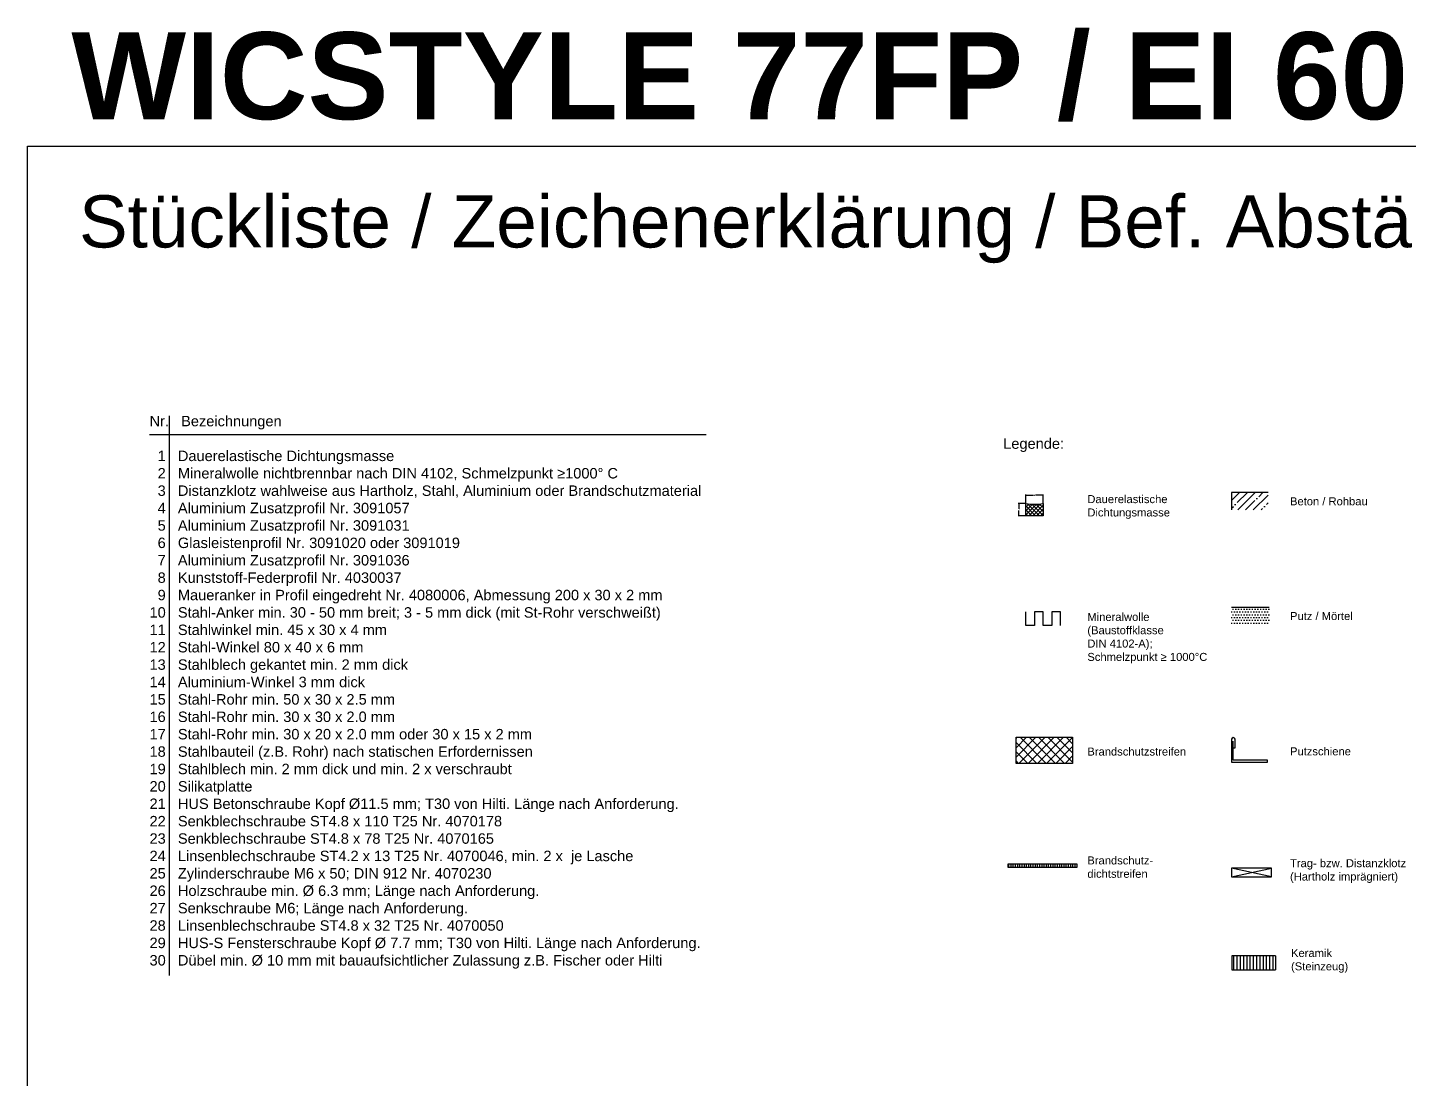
# Model space of a CAD drawing. Header units: millimetres. Extents: x -1821 to 14707, y -2864 to 1473.
# Drawn here: x 0 to 1589, y -1654 to -445 of the extents above; entities that cross this region are included whole.
import ezdxf

# ---------------------------------------------------------------- set-up
doc = ezdxf.new("R2010")
doc.units = ezdxf.units.MM
doc.linetypes.add('AUSGEZOGEN', pattern=[0])
for name, color, linetype in [('00TXT', 7, 'AUSGEZOGEN'), ('01TXT', 7, 'Continuous'), ('BOUND_EXT', 30, 'Continuous'), ('CONST25', 2, 'Continuous'), ('CONST35', 7, 'Continuous'), ('DICHT_PAR', 3, 'Continuous'), ('LLMASSE', 7, 'AUSGEZOGEN')]:
    doc.layers.add(name, color=color, linetype=linetype)
doc.styles.add('BEMSTIL', font='8SIMPLEX.SHX', dxfattribs={"width": 0.85})
doc.styles.add('HLVL00S00', font='swiss.ttf')
doc.styles.get("Standard").update_dxf_attribs({"font": 'isocp.shx'})
doc.styles.add('SWISS', font='swiss.ttf')
doc.styles.add('SWISSB', font='swissb.ttf')
doc.styles.add('SWISSL', font='swissl.ttf')
doc.dimstyles.new('BEM_DOC_2', dxfattribs={"dimscale": 0.5, "dimtxt": 3.4, "dimasz": 1.5, "dimexe": 1.5, "dimexo": 0.6, "dimgap": 1.5, "dimtad": 0, "dimlfac": 2, "dimdsep": 46, "dimtxsty": 'BEMSTIL', "dimblk": 'PUNKT', "dimcen": 0, "dimclrd": 3, "dimclre": 3, "dimclrt": 3, "dimadec": 0, "dimazin": 0, "dimtfac": 0.7, "dimtofl": 0, "dimtmove": 2, "dimatfit": 3, "dimldrblk": 'PUNKT', "dimfxl": 1, "dimtolj": 1, "dimarcsym": 0})

# ---------------------------------------------------------------- blocks, each defined once
blk = doc.blocks.new('PUNKT')
at = {"color": 0, "linetype": 'Continuous'}
blk.add_line((-0.5, 0), (-1, 0), dxfattribs=at)
at = {"color": 0, "linetype": 'Continuous', "const_width": 0.5}
blk.add_lwpolyline([(-0.25, 0, 1), (0.25, 0, 1)], format="xyb", close=True, dxfattribs=at)
blk = doc.blocks.new('*D185')
at = {"layer": 'Defpoints', "color": 0, "transparency": 16777216}
for p in [(1167.6, -982.3), (1147.6, -991.9), (1167.6, -991.9)]:
    blk.add_point(p, dxfattribs=at)
at = {"layer": 'LLMASSE', "color": 3, "lineweight": -2, "transparency": 16777216}
for p, q in [((1147.6, -991.6), (1147.6, -981.6)), ((1148.3, -982.3), (1156.5, -982.3)), ((1166.8, -982.3), (1158.7, -982.3)), ((1167.6, -991.6), (1167.6, -981.6))]:
    blk.add_line(p, q, dxfattribs=at)
at = {"layer": 'LLMASSE', "color": 3, "lineweight": -2, "transparency": 16777216, "xscale": 0.75, "yscale": 0.75, "zscale": 0.75, "rotation": 180}
blk.add_blockref('PUNKT', (1147.6, -982.3), dxfattribs=at)
at = {"layer": 'LLMASSE', "color": 3, "lineweight": -2, "transparency": 16777216, "xscale": 0.75, "yscale": 0.75, "zscale": 0.75}
blk.add_blockref('PUNKT', (1167.6, -982.3), dxfattribs=at)
at = {"layer": 'LLMASSE', "color": 3, "transparency": 16777216, "insert": (1157.6, -982.3), "char_height": 1.7, "attachment_point": 5}
blk.add_mtext('\\A1;b', dxfattribs=at)
blk = doc.blocks.new('*X161')
at = {"color": 0}
for p, q in [((17.8, 60.23), (23.47, 65.9)), ((17.8, 62.88), (20.82, 65.9)), ((17.8, 65.53), (18.17, 65.9)), ((23.8, 58.4), (17.8, 64.4)), ((18.63, 58.4), (26.13, 65.9)), ((26.45, 58.4), (18.95, 65.9)), ((21.28, 58.4), (28.78, 65.9)), ((29.1, 58.4), (21.6, 65.9)), ((23.93, 58.4), (31.43, 65.9)), ((31.76, 58.4), (24.26, 65.9)), ((26.58, 58.4), (34.05, 65.87)), ((34.05, 58.76), (26.91, 65.9)), ((34.05, 61.41), (29.56, 65.9)), ((34.05, 64.06), (32.21, 65.9)), ((21.15, 58.4), (17.8, 61.75)), ((29.23, 58.4), (34.05, 63.22)), ((31.88, 58.4), (34.05, 60.57)), ((18.5, 58.4), (17.8, 59.1))]:
    blk.add_line(p, q, dxfattribs=at)
blk = doc.blocks.new('*D186')
at = {"layer": 'Defpoints', "color": 0, "transparency": 16777216}
for p in [(1147.6, -991.9), (1139.6, -1005.9), (1147.6, -1005.9)]:
    blk.add_point(p, dxfattribs=at)
at = {"layer": 'LLMASSE', "color": 3, "lineweight": -2, "transparency": 16777216}
for p, q in [((1147.3, -991.9), (1138.8, -991.9)), ((1139.6, -992.7), (1139.6, -997.8)), ((1139.6, -1005.2), (1139.6, -1000)), ((1147.3, -1005.9), (1138.8, -1005.9))]:
    blk.add_line(p, q, dxfattribs=at)
at = {"layer": 'LLMASSE', "color": 3, "lineweight": -2, "transparency": 16777216, "xscale": 0.75, "yscale": 0.75, "zscale": 0.75}
for p, rotation in [((1139.6, -991.9), 90), ((1139.6, -1005.9), 270)]:
    blk.add_blockref('PUNKT', p, dxfattribs=dict(at, rotation=rotation))
at = {"layer": 'LLMASSE', "color": 3, "transparency": 16777216, "insert": (1139.6, -998.9), "char_height": 1.7, "attachment_point": 5, "rotation": 90}
blk.add_mtext('\\A1;d', dxfattribs=at)
blk = doc.blocks.new('*X162')
for p, q in [((147.4, 153.75), (151.4, 153.75)), ((147.4, 152.8125), (151.4, 152.8125)), ((147.4, 151.875), (151.4, 151.875)), ((147.4, 150.9375), (151.4, 150.9375)), ((147.4, 150), (151.4, 150)), ((147.4, 149.0625), (151.4, 149.0625)), ((147.4, 148.125), (151.4, 148.125)), ((147.4, 147.1875), (151.4, 147.1875)), ((147.4, 146.25), (151.4, 146.25)), ((147.4, 145.3125), (151.4, 145.3125)), ((147.4, 144.375), (151.4, 144.375)), ((147.4, 143.4375), (151.4, 143.4375)), ((147.4, 142.5), (151.4, 142.5))]:
    blk.add_line(p, q)
blk = doc.blocks.new('ll199174')
at = {"layer": 'DICHT_PAR'}
h = blk.add_hatch(dxfattribs=at)
h.set_pattern_fill('LINE', color=256, scale=0.4, angle=90, style=0)
h.set_pattern_definition([(90, (-29, 4.3), (-1.27, 8e-17), [])])
h.paths.add_polyline_path([(-29, 7.2), (-29, 5.5), (11, 5.5), (11, 7.2)])
blk.add_lwpolyline([(-29, 7.2), (-29, 5.5), (11, 5.5), (11, 7.2)], close=True, dxfattribs=at)

msp = doc.modelspace()

# ---------------------------------------------------------------- hatches: boundary and pattern name
at = {"layer": 'CONST25'}
h = msp.add_hatch(dxfattribs=at)
h.set_pattern_fill('ANSI35', color=256, scale=2, style=0)
h.set_pattern_definition([(45, (1065.19, -1397.109), (-8.98026, 8.98026), []), (45, (1074.17, -1397.109), (-8.98026, 8.98026), [15.875, -3.175, 0, -3.175])])
h.paths.add_polyline_path([(1426.19424, -979.19855), (1384.189474, -979.19855), (1384.189474, -999.19855), (1426.19424, -999.19855)])
h = msp.add_hatch(dxfattribs=at)
h.set_pattern_fill('ANSI37', color=256, style=0)
h.set_pattern_definition([(45, (1065.1895, -1397.109), (-2.245064, 2.245064), []), (135, (1065.1895, -1397.109), (-2.245064, -2.245064), [])])
h.paths.add_polyline_path([(1167.589474, -991.908857, -0.0839202169), (1147.589474, -991.908857), (1147.589474, -1005.908857), (1167.589474, -1005.908857)])
h = msp.add_hatch(dxfattribs=at)
h.set_pattern_fill('DOTS', color=256, scale=2, style=0)
h.set_pattern_definition([(0, (1065.1895, -1475.3753), (1.5875, 3.175), [0, -3.175])])
h.paths.add_polyline_path([(1427.589474, -1111.464963), (1384.189474, -1111.464963), (1384.189474, -1131.464963), (1427.560732, -1131.464963)])

# ---------------------------------------------------------------- linework, layer by layer
at = {"layer": 'BOUND_EXT'}
msp.add_lwpolyline([(0, -580.702408), (2707.197, -580.702408), (2707.197, -2863.70482), (0, -2863.70482)], close=True, dxfattribs=at)
msp.add_lwpolyline([(0, -580.702408), (2707.197, -580.702408), (2707.197, -2863.70482), (0, -2863.70482)], close=True, dxfattribs=at)
at = {"layer": 'CONST35'}
for p, q in [((162.740968, -891.161749), (162.740968, -1534.600152)), ((140.218677, -912.610779), (780.218677, -912.610779))]:
    msp.add_line(p, q, dxfattribs=at)
for points in [[(1426.19424, -979.19855), (1384.189474, -979.19855), (1384.189474, -999.19855)], [(1427.589474, -1111.464963), (1384.189474, -1111.464963)], [(1187.589474, -1132.068028), (1187.589474, -1116.468028), (1177.589474, -1116.468028), (1177.589474, -1132.068028), (1167.589474, -1132.068028), (1167.589474, -1116.468028), (1157.589474, -1116.468028), (1157.589474, -1132.068028), (1147.589474, -1132.068028), (1147.589474, -1116.448948)], [(1386.189474, -1272.943426), (1388.189474, -1272.943426), (1388.189474, -1262.743426)], [(1434.603688, -1512.190488), (1384.603688, -1512.190488), (1384.603688, -1528.190488), (1434.603688, -1528.190488)], [(1434.603688, -1512.190488), (1434.603688, -1528.190488)]]:
    msp.add_lwpolyline(points, dxfattribs=at)
msp.add_lwpolyline([(1147.589474, -1005.908857), (1147.589474, -991.908857, 0.0839202169), (1167.589474, -991.908857), (1167.589474, -1005.908857)], format="xyb", close=True, dxfattribs=at)
msp.add_lwpolyline([(1388.189474, -1262.943426, 1), (1384.189474, -1262.943426), (1384.189474, -1289.143426), (1425.589474, -1289.143426), (1425.589474, -1287.143426), (1386.189474, -1287.143426), (1386.189474, -1265.143426)], format="xyb", dxfattribs=at)
at = {"layer": 'CONST35', "linetype": 'AUSGEZOGEN'}
msp.add_lwpolyline([(1429.984682, -1421.01005), (1429.984682, -1411.33005), (1384.189474, -1411.33005), (1384.189474, -1421.01005)], close=True, dxfattribs=at)
for points in [[(1384.189474, -1421.01005), (1429.984682, -1411.33005)], [(1429.984682, -1421.01005), (1384.189474, -1411.33005)]]:
    msp.add_lwpolyline(points, dxfattribs=at)
at = {"layer": 'DICHT_PAR'}
msp.add_lwpolyline([(1201.389474, -1290.740092), (1136.389474, -1290.740092), (1136.389474, -1276.740092), (1136.389474, -1260.740092), (1201.389474, -1260.740092), (1201.389474, -1276.740092)], close=True, dxfattribs=at)

# ---------------------------------------------------------------- block references
at = {"xscale": 2, "yscale": 2, "zscale": 2}
msp.add_blockref('ll199174', (1184.841084, -1421.139605), dxfattribs=at)
at = {"layer": 'CONST25', "xscale": 4, "yscale": 4, "zscale": 4}
msp.add_blockref('*X161', (1065.189474, -1524.340092), dxfattribs=at)
at = {"layer": 'CONST25', "xscale": 4, "yscale": 4, "zscale": 4, "rotation": 270}
msp.add_blockref('*X162', (816.603688, -922.590488), dxfattribs=at)

# ---------------------------------------------------------------- texts
at = {"layer": '00TXT', "color": 7, "style": 'SWISSB'}
msp.add_text('WICSTYLE 77FP / EI 60', height=100, dxfattribs=at).set_placement((50.27559, -549.875102))
at = {"layer": '01TXT', "color": 40, "style": 'HLVL00S00'}
for s, height, p in [('Legende:', 12, (1121.680181, -928.94994)), ('Beton / Rohbau', 9.2, (1451.389474, -993.908857)), ('Putz / Mörtel', 9.2, (1451.389474, -1125.864963)), ('Brandschutzstreifen', 9.2, (1218.389474, -1281.717629)), ('Putzschiene', 9.2, (1451.389474, -1281.453733))]:
    msp.add_text(s, height=height, dxfattribs=at).set_placement(p)
at = {"layer": '01TXT', "color": 40}
for s, insert, char_height, width, attachment_point, style in [('Stückliste / Zeichenerklärung / Bef. Abstände', (59.098147, -637.403804), 60, 13525.0477515, 1, 'SWISS'), ('{\\fSwis721 BT|b0|i0|c0|p34;Dauerelastische\\PDichtungsmasse}', (1218.389474, -1009.508857), 9.2, 119.47087818, 7, 'HLVL00S00'), ('Mineralwolle\\P(Baustoffklasse\\PDIN 4102-A);\\PSchmelzpunkt ≥ 1000°C', (1218.389474, -1175.639524), 9.2, 141.18280321, 7, 'HLVL00S00'), ('Brandschutz-\\Pdichtstreifen', (1218.389474, -1422.392666), 9.2, 141.18280321, 7, 'HLVL00S00'), ('Trag- bzw. Distanzklotz \\P(Hartholz imprägniert)', (1451.389474, -1428.21005), 9.2, 151.87425132, 7, 'HLVL00S00'), ('Keramik\\P(Steinzeug)', (1452.588331, -1531.501176), 9.2, 139.4064723, 7, 'HLVL00S00')]:
    msp.add_mtext(s, dxfattribs=dict(at, insert=insert, char_height=char_height, width=width, attachment_point=attachment_point, style=style))
at = {"layer": '01TXT', "insert": (140.149476, -891.048218), "char_height": 12, "width": 728, "attachment_point": 1, "style": 'SWISSL'}
msp.add_mtext('{\\fSwis721 BT|b0|i0|c0|p34;\\C40;Nr.   Bezeichnungen^J\\fSwis721 Lt BT|b0|i0|c0|p34;\\C1;^J  1   Dauerelastische Dichtungsmasse^J  2   Mineralwolle nichtbrennbar nach DIN 4102, Schmelzpunkt ≥1000° C^J  3   Distanzklotz wahlweise aus Hartholz, Stahl, Aluminium oder Brandschutzmaterial^J  4   Aluminium Zusatzprofil Nr. 3091057^J  5   Aluminium Zusatzprofil Nr. 3091031^J  6   Glasleistenprofil Nr. 3091020 oder 3091019  ^J  7   Aluminium Zusatzprofil Nr. 3091036^J  8   Kunststoff-Federprofil Nr. 4030037^J  9   Maueranker in Profil eingedreht Nr. 4080006, Abmessung 200 x 30 x 2 mm^J10   Stahl-Anker min. 30 - 50 mm breit; 3 - 5 mm dick (mit St-Rohr verschweißt)^J11   Stahlwinkel min. 45 x 30 x 4 mm^J12   Stahl-Winkel 80 x 40 x 6 mm^J13   Stahlblech gekantet min. 2 mm dick^J14   Aluminium-Winkel 3 mm dick^J15   Stahl-Rohr min. 50 x 30 x 2.5 mm^J16   Stahl-Rohr min. 30 x 30 x 2.0 mm^J17   Stahl-Rohr min. 30 x 20 x 2.0 mm oder 30 x 15 x 2 mm^J18   Stahlbauteil (z.B. Rohr) nach statischen Erfordernissen^J19   Stahlblech min. 2 mm dick und min. 2 x verschraubt  ^J20   Silikatplatte^J21   HUS Betonschraube Kopf %%C11.5 mm; T30 von Hilti. Länge nach Anforderung.^J22   Senkblechschraube ST4.8 x 110 T25 Nr. 4070178^J23   Senkblechschraube ST4.8 x 78 T25 Nr. 4070165^J24   Linsenblechschraube ST4.2 x 13 T25 Nr. 4070046, min. 2 x  je Lasche^J25   Zylinderschraube M6 x 50; DIN 912 Nr. 4070230^J26   Holzschraube min. %%C 6.3 mm; Länge nach Anforderung.^J27   Senkschraube M6; Länge nach Anforderung.^J28   Linsenblechschraube ST4.8 x 32 T25 Nr. 4070050^J29   HUS-S Fensterschraube Kopf %%C 7.7 mm; T30 von Hilti. Länge nach Anforderung.^J30   Dübel min. %%C 10 mm mit bauaufsichtlicher Zulassung z.B. Fischer oder Hilti}', dxfattribs=at)

# ---------------------------------------------------------------- dimensions: what is measured, and where the dimension line sits
at = {"layer": 'LLMASSE'}
dim = msp.add_linear_dim(base=(1167.589474, -982.308857), p1=(1147.589474, -991.908857), p2=(1167.589474, -991.908857), text='b', dimstyle='BEM_DOC_2', override={"dimdec": 4, "dimtxsty": 'Standard', "dimtdec": 4, "dimtmove": 0, "dimtzin": 0}, dxfattribs=at)
dim.commit()
dim.dimension.update_dxf_attribs({"geometry": '*D185', "text_midpoint": (1157.589474, -982.308857)})
dim = msp.add_linear_dim(base=(1139.589474, -1005.908857), p1=(1147.589474, -991.908857), p2=(1147.589474, -1005.908857), angle=90, text='d', dimstyle='BEM_DOC_2', override={"dimdec": 4, "dimtxsty": 'Standard', "dimtdec": 4, "dimtmove": 0, "dimtzin": 0}, dxfattribs=at)
dim.commit()
dim.dimension.update_dxf_attribs({"geometry": '*D186', "text_midpoint": (1139.589474, -998.908857)})

doc.saveas('drawing.dxf')
